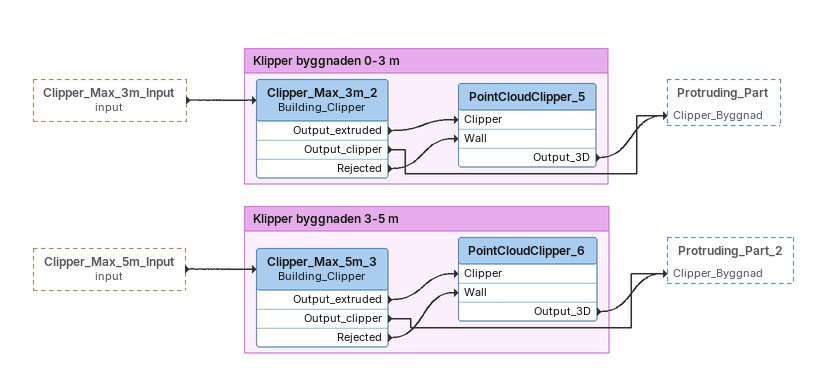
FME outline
Clipper_Max_3m_Input (input) [outside]
    -> Clipper_Max_3m_2
Clipper_Max_5m_Input (input) [outside]
    -> Clipper_Max_5m_3

Bookmark: Klipper byggnaden 0-3 m
Clipper_Max_3m_2: Building_Clipper
    Output_extruded -> PointCloudClipper_5 [Clipper]
    Output_clipper -> Protruding_Part [Clipper_Byggnad]
    Rejected -> PointCloudClipper_5 [Wall]
PointCloudClipper_5
    Output_3D -> Protruding_Part [Clipper_Byggnad]

Bookmark: Klipper byggnaden 3-5 m
Clipper_Max_5m_3: Building_Clipper
    Output_extruded -> PointCloudClipper_6 [Clipper]
    Output_clipper -> Protruding_Part_2 [Clipper_Byggnad]
    Rejected -> PointCloudClipper_6 [Wall]
PointCloudClipper_6
    Output_3D -> Protruding_Part_2 [Clipper_Byggnad]
